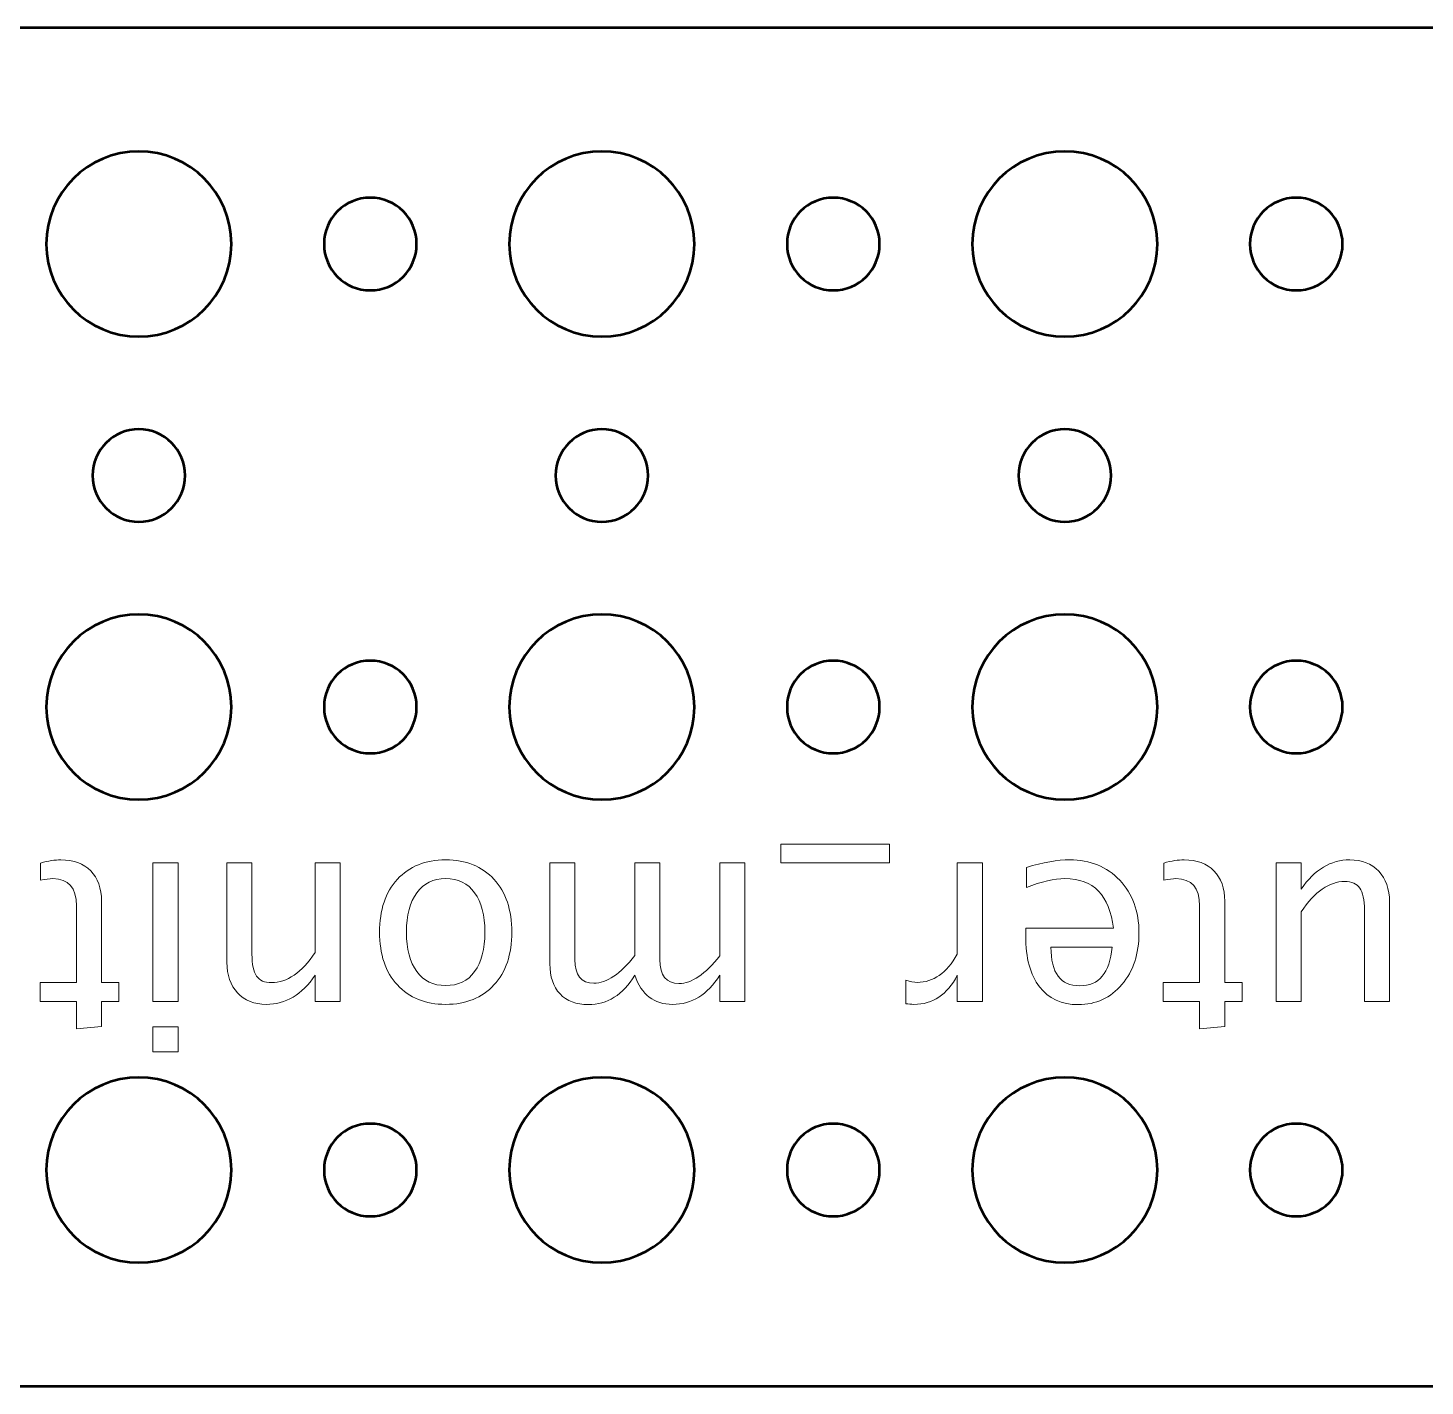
# Model space of a CAD drawing. Header units: centimetres. Extents: x -25.4 to 25.4, y -5.2 to 5.2.
# Drawn here: x -1.859 to 2.667, y 0.8 to 5.2 of the extents above; entities that cross this region are included whole.
import ezdxf

# ---------------------------------------------------------------- set-up
doc = ezdxf.new("R2010")
doc.units = ezdxf.units.CM
doc.header["$MEASUREMENT"] = 0
doc.layers.add('Layer 1', color=7, linetype='Continuous')

msp = doc.modelspace()

# ---------------------------------------------------------------- linework, layer by layer
at = {"layer": 'Layer 1', "lineweight": 53}
for points, knots in [([(15.2, 0.8), (15.2, 0.8), (-15.2, 0.8), (-15.2, 0.8), (-15.2, 0.8), (-15.47614, 0.8), (-15.7, 1.02386), (-15.7, 1.3), (-15.7, 1.3), (-15.7, 1.3), (-15.7, 2.00124), (-15.7, 2.00124), (-15.7, 2.00124), (-15.17095, 2.02729), (-14.75, 2.46449), (-14.75, 3), (-14.75, 3), (-14.75, 3.53551), (-15.17095, 3.97271), (-15.7, 3.99876), (-15.7, 3.99876), (-15.7, 3.99876), (-15.7, 4.7), (-15.7, 4.7), (-15.7, 4.7), (-15.7, 4.97614), (-15.47614, 5.2), (-15.2, 5.2), (-15.2, 5.2), (-15.2, 5.2), (15.2, 5.2), (15.2, 5.2), (15.2, 5.2), (15.47614, 5.2), (15.7, 4.97614), (15.7, 4.7), (15.7, 4.7), (15.7, 4.7), (15.7, 3.99876), (15.7, 3.99876), (15.7, 3.99876), (15.17095, 3.97271), (14.75, 3.53551), (14.75, 3), (14.75, 3), (14.75, 2.46449), (15.17095, 2.02729), (15.7, 2.00124), (15.7, 2.00124), (15.7, 2.00124), (15.7, 1.3), (15.7, 1.3), (15.7, 1.3), (15.7, 1.02386), (15.47614, 0.8), (15.2, 0.8)], [0, 0, 0, 0, 0.0666667, 0.0666667, 0.0666667, 0.0666667, 0.1333333, 0.1333333, 0.1333333, 0.1333333, 0.2, 0.2, 0.2, 0.2, 0.2666667, 0.2666667, 0.2666667, 0.2666667, 0.3333333, 0.3333333, 0.3333333, 0.3333333, 0.4, 0.4, 0.4, 0.4, 0.4666667, 0.4666667, 0.4666667, 0.4666667, 0.5333333, 0.5333333, 0.5333333, 0.5333333, 0.6, 0.6, 0.6, 0.6, 0.6666667, 0.6666667, 0.6666667, 0.6666667, 0.7333333, 0.7333333, 0.7333333, 0.7333333, 0.8, 0.8, 0.8, 0.8, 0.8666667, 0.8666667, 0.8666667, 0.8666667, 1, 1, 1, 1]), ([(-1.8, 4.5), (-1.8, 4.66569), (-1.66569, 4.8), (-1.5, 4.8), (-1.5, 4.8), (-1.33431, 4.8), (-1.2, 4.66569), (-1.2, 4.5), (-1.2, 4.5), (-1.2, 4.33431), (-1.33431, 4.2), (-1.5, 4.2), (-1.5, 4.2), (-1.66569, 4.2), (-1.8, 4.33431), (-1.8, 4.5)], [0, 0, 0, 0, 0.2, 0.2, 0.2, 0.2, 0.4, 0.4, 0.4, 0.4, 0.6, 0.6, 0.6, 0.6, 1, 1, 1, 1]), ([(-0.3, 4.5), (-0.3, 4.66569), (-0.16569, 4.8), (0, 4.8), (0, 4.8), (0.16569, 4.8), (0.3, 4.66569), (0.3, 4.5), (0.3, 4.5), (0.3, 4.33431), (0.16569, 4.2), (0, 4.2), (0, 4.2), (-0.16569, 4.2), (-0.3, 4.33431), (-0.3, 4.5)], [0, 0, 0, 0, 0.2, 0.2, 0.2, 0.2, 0.4, 0.4, 0.4, 0.4, 0.6, 0.6, 0.6, 0.6, 1, 1, 1, 1]), ([(1.2, 4.5), (1.2, 4.66569), (1.33431, 4.8), (1.5, 4.8), (1.5, 4.8), (1.66569, 4.8), (1.8, 4.66569), (1.8, 4.5), (1.8, 4.5), (1.8, 4.33431), (1.66569, 4.2), (1.5, 4.2), (1.5, 4.2), (1.33431, 4.2), (1.2, 4.33431), (1.2, 4.5)], [0, 0, 0, 0, 0.2, 0.2, 0.2, 0.2, 0.4, 0.4, 0.4, 0.4, 0.6, 0.6, 0.6, 0.6, 1, 1, 1, 1]), ([(-0.9, 4.5), (-0.9, 4.58284), (-0.83284, 4.65), (-0.75, 4.65), (-0.75, 4.65), (-0.66716, 4.65), (-0.6, 4.58284), (-0.6, 4.5), (-0.6, 4.5), (-0.6, 4.41716), (-0.66716, 4.35), (-0.75, 4.35), (-0.75, 4.35), (-0.83284, 4.35), (-0.9, 4.41716), (-0.9, 4.5)], [0, 0, 0, 0, 0.2, 0.2, 0.2, 0.2, 0.4, 0.4, 0.4, 0.4, 0.6, 0.6, 0.6, 0.6, 1, 1, 1, 1]), ([(0.6, 4.5), (0.6, 4.58284), (0.66716, 4.65), (0.75, 4.65), (0.75, 4.65), (0.83284, 4.65), (0.9, 4.58284), (0.9, 4.5), (0.9, 4.5), (0.9, 4.41716), (0.83284, 4.35), (0.75, 4.35), (0.75, 4.35), (0.66716, 4.35), (0.6, 4.41716), (0.6, 4.5)], [0, 0, 0, 0, 0.2, 0.2, 0.2, 0.2, 0.4, 0.4, 0.4, 0.4, 0.6, 0.6, 0.6, 0.6, 1, 1, 1, 1]), ([(2.1, 4.5), (2.1, 4.58284), (2.16716, 4.65), (2.25, 4.65), (2.25, 4.65), (2.33284, 4.65), (2.4, 4.58284), (2.4, 4.5), (2.4, 4.5), (2.4, 4.41716), (2.33284, 4.35), (2.25, 4.35), (2.25, 4.35), (2.16716, 4.35), (2.1, 4.41716), (2.1, 4.5)], [0, 0, 0, 0, 0.2, 0.2, 0.2, 0.2, 0.4, 0.4, 0.4, 0.4, 0.6, 0.6, 0.6, 0.6, 1, 1, 1, 1]), ([(-1.65, 3.75), (-1.65, 3.83284), (-1.58284, 3.9), (-1.5, 3.9), (-1.5, 3.9), (-1.41716, 3.9), (-1.35, 3.83284), (-1.35, 3.75), (-1.35, 3.75), (-1.35, 3.66716), (-1.41716, 3.6), (-1.5, 3.6), (-1.5, 3.6), (-1.58284, 3.6), (-1.65, 3.66716), (-1.65, 3.75)], [0, 0, 0, 0, 0.2, 0.2, 0.2, 0.2, 0.4, 0.4, 0.4, 0.4, 0.6, 0.6, 0.6, 0.6, 1, 1, 1, 1]), ([(-0.15, 3.75), (-0.15, 3.83284), (-0.08284, 3.9), (0, 3.9), (0, 3.9), (0.08284, 3.9), (0.15, 3.83284), (0.15, 3.75), (0.15, 3.75), (0.15, 3.66716), (0.08284, 3.6), (0, 3.6), (0, 3.6), (-0.08284, 3.6), (-0.15, 3.66716), (-0.15, 3.75)], [0, 0, 0, 0, 0.2, 0.2, 0.2, 0.2, 0.4, 0.4, 0.4, 0.4, 0.6, 0.6, 0.6, 0.6, 1, 1, 1, 1]), ([(1.35, 3.75), (1.35, 3.83284), (1.41716, 3.9), (1.5, 3.9), (1.5, 3.9), (1.58284, 3.9), (1.65, 3.83284), (1.65, 3.75), (1.65, 3.75), (1.65, 3.66716), (1.58284, 3.6), (1.5, 3.6), (1.5, 3.6), (1.41716, 3.6), (1.35, 3.66716), (1.35, 3.75)], [0, 0, 0, 0, 0.2, 0.2, 0.2, 0.2, 0.4, 0.4, 0.4, 0.4, 0.6, 0.6, 0.6, 0.6, 1, 1, 1, 1]), ([(-1.8, 3), (-1.8, 3.16569), (-1.66569, 3.3), (-1.5, 3.3), (-1.5, 3.3), (-1.33431, 3.3), (-1.2, 3.16569), (-1.2, 3), (-1.2, 3), (-1.2, 2.83431), (-1.33431, 2.7), (-1.5, 2.7), (-1.5, 2.7), (-1.66569, 2.7), (-1.8, 2.83431), (-1.8, 3)], [0, 0, 0, 0, 0.2, 0.2, 0.2, 0.2, 0.4, 0.4, 0.4, 0.4, 0.6, 0.6, 0.6, 0.6, 1, 1, 1, 1]), ([(-0.3, 3), (-0.3, 3.16569), (-0.16569, 3.3), (0, 3.3), (0, 3.3), (0.16569, 3.3), (0.3, 3.16569), (0.3, 3), (0.3, 3), (0.3, 2.83431), (0.16569, 2.7), (0, 2.7), (0, 2.7), (-0.16569, 2.7), (-0.3, 2.83431), (-0.3, 3)], [0, 0, 0, 0, 0.2, 0.2, 0.2, 0.2, 0.4, 0.4, 0.4, 0.4, 0.6, 0.6, 0.6, 0.6, 1, 1, 1, 1]), ([(1.2, 3), (1.2, 3.16569), (1.33431, 3.3), (1.5, 3.3), (1.5, 3.3), (1.66569, 3.3), (1.8, 3.16569), (1.8, 3), (1.8, 3), (1.8, 2.83431), (1.66569, 2.7), (1.5, 2.7), (1.5, 2.7), (1.33431, 2.7), (1.2, 2.83431), (1.2, 3)], [0, 0, 0, 0, 0.2, 0.2, 0.2, 0.2, 0.4, 0.4, 0.4, 0.4, 0.6, 0.6, 0.6, 0.6, 1, 1, 1, 1]), ([(-0.9, 3), (-0.9, 3.08284), (-0.83284, 3.15), (-0.75, 3.15), (-0.75, 3.15), (-0.66716, 3.15), (-0.6, 3.08284), (-0.6, 3), (-0.6, 3), (-0.6, 2.91716), (-0.66716, 2.85), (-0.75, 2.85), (-0.75, 2.85), (-0.83284, 2.85), (-0.9, 2.91716), (-0.9, 3)], [0, 0, 0, 0, 0.2, 0.2, 0.2, 0.2, 0.4, 0.4, 0.4, 0.4, 0.6, 0.6, 0.6, 0.6, 1, 1, 1, 1]), ([(0.6, 3), (0.6, 3.08284), (0.66716, 3.15), (0.75, 3.15), (0.75, 3.15), (0.83284, 3.15), (0.9, 3.08284), (0.9, 3), (0.9, 3), (0.9, 2.91716), (0.83284, 2.85), (0.75, 2.85), (0.75, 2.85), (0.66716, 2.85), (0.6, 2.91716), (0.6, 3)], [0, 0, 0, 0, 0.2, 0.2, 0.2, 0.2, 0.4, 0.4, 0.4, 0.4, 0.6, 0.6, 0.6, 0.6, 1, 1, 1, 1]), ([(2.1, 3), (2.1, 3.08284), (2.16716, 3.15), (2.25, 3.15), (2.25, 3.15), (2.33284, 3.15), (2.4, 3.08284), (2.4, 3), (2.4, 3), (2.4, 2.91716), (2.33284, 2.85), (2.25, 2.85), (2.25, 2.85), (2.16716, 2.85), (2.1, 2.91716), (2.1, 3)], [0, 0, 0, 0, 0.2, 0.2, 0.2, 0.2, 0.4, 0.4, 0.4, 0.4, 0.6, 0.6, 0.6, 0.6, 1, 1, 1, 1]), ([(-1.8, 1.5), (-1.8, 1.66569), (-1.66569, 1.8), (-1.5, 1.8), (-1.5, 1.8), (-1.33431, 1.8), (-1.2, 1.66569), (-1.2, 1.5), (-1.2, 1.5), (-1.2, 1.33431), (-1.33431, 1.2), (-1.5, 1.2), (-1.5, 1.2), (-1.66569, 1.2), (-1.8, 1.33431), (-1.8, 1.5)], [0, 0, 0, 0, 0.2, 0.2, 0.2, 0.2, 0.4, 0.4, 0.4, 0.4, 0.6, 0.6, 0.6, 0.6, 1, 1, 1, 1]), ([(-0.3, 1.5), (-0.3, 1.66569), (-0.16569, 1.8), (0, 1.8), (0, 1.8), (0.16569, 1.8), (0.3, 1.66569), (0.3, 1.5), (0.3, 1.5), (0.3, 1.33431), (0.16569, 1.2), (0, 1.2), (0, 1.2), (-0.16569, 1.2), (-0.3, 1.33431), (-0.3, 1.5)], [0, 0, 0, 0, 0.2, 0.2, 0.2, 0.2, 0.4, 0.4, 0.4, 0.4, 0.6, 0.6, 0.6, 0.6, 1, 1, 1, 1]), ([(1.2, 1.5), (1.2, 1.66569), (1.33431, 1.8), (1.5, 1.8), (1.5, 1.8), (1.66569, 1.8), (1.8, 1.66569), (1.8, 1.5), (1.8, 1.5), (1.8, 1.33431), (1.66569, 1.2), (1.5, 1.2), (1.5, 1.2), (1.33431, 1.2), (1.2, 1.33431), (1.2, 1.5)], [0, 0, 0, 0, 0.2, 0.2, 0.2, 0.2, 0.4, 0.4, 0.4, 0.4, 0.6, 0.6, 0.6, 0.6, 1, 1, 1, 1]), ([(-0.9, 1.5), (-0.9, 1.58284), (-0.83284, 1.65), (-0.75, 1.65), (-0.75, 1.65), (-0.66716, 1.65), (-0.6, 1.58284), (-0.6, 1.5), (-0.6, 1.5), (-0.6, 1.41716), (-0.66716, 1.35), (-0.75, 1.35), (-0.75, 1.35), (-0.83284, 1.35), (-0.9, 1.41716), (-0.9, 1.5)], [0, 0, 0, 0, 0.2, 0.2, 0.2, 0.2, 0.4, 0.4, 0.4, 0.4, 0.6, 0.6, 0.6, 0.6, 1, 1, 1, 1]), ([(0.6, 1.5), (0.6, 1.58284), (0.66716, 1.65), (0.75, 1.65), (0.75, 1.65), (0.83284, 1.65), (0.9, 1.58284), (0.9, 1.5), (0.9, 1.5), (0.9, 1.41716), (0.83284, 1.35), (0.75, 1.35), (0.75, 1.35), (0.66716, 1.35), (0.6, 1.41716), (0.6, 1.5)], [0, 0, 0, 0, 0.2, 0.2, 0.2, 0.2, 0.4, 0.4, 0.4, 0.4, 0.6, 0.6, 0.6, 0.6, 1, 1, 1, 1]), ([(2.1, 1.5), (2.1, 1.58284), (2.16716, 1.65), (2.25, 1.65), (2.25, 1.65), (2.33284, 1.65), (2.4, 1.58284), (2.4, 1.5), (2.4, 1.5), (2.4, 1.41716), (2.33284, 1.35), (2.25, 1.35), (2.25, 1.35), (2.16716, 1.35), (2.1, 1.41716), (2.1, 1.5)], [0, 0, 0, 0, 0.2, 0.2, 0.2, 0.2, 0.4, 0.4, 0.4, 0.4, 0.6, 0.6, 0.6, 0.6, 1, 1, 1, 1])]:
    msp.add_open_spline(points, degree=3, knots=knots, dxfattribs=at)
at = {"layer": 'Layer 1', "color": 5, "lineweight": 9}
for points, knots in [([(0.93232, 2.55564), (0.93232, 2.55564), (0.93232, 2.49468), (0.93232, 2.49468), (0.93232, 2.49468), (0.93232, 2.49468), (0.58011, 2.49468), (0.58011, 2.49468), (0.58011, 2.49468), (0.58011, 2.49468), (0.58011, 2.55564), (0.58011, 2.55564), (0.58011, 2.55564), (0.58011, 2.55564), (0.93232, 2.55564), (0.93232, 2.55564)], [0, 0, 0, 0, 0.2, 0.2, 0.2, 0.2, 0.4, 0.4, 0.4, 0.4, 0.6, 0.6, 0.6, 0.6, 1, 1, 1, 1]), ([(-1.81823, 2.49454), (-1.79311, 2.50145), (-1.77124, 2.50484), (-1.75276, 2.50484), (-1.75276, 2.50484), (-1.71127, 2.50484), (-1.67895, 2.49299), (-1.65581, 2.46928), (-1.65581, 2.46928), (-1.63253, 2.44557), (-1.62096, 2.41269), (-1.62096, 2.3705), (-1.62096, 2.3705), (-1.62096, 2.3705), (-1.62096, 2.10691), (-1.62096, 2.10691), (-1.62096, 2.10691), (-1.62096, 2.10691), (-1.56479, 2.10691), (-1.56479, 2.10691), (-1.56479, 2.10691), (-1.56479, 2.10691), (-1.56479, 2.04594), (-1.56479, 2.04594), (-1.56479, 2.04594), (-1.56479, 2.04594), (-1.62096, 2.04594), (-1.62096, 2.04594), (-1.62096, 2.04594), (-1.62096, 2.04594), (-1.62096, 1.96481), (-1.62096, 1.96481), (-1.62096, 1.96481), (-1.62096, 1.96481), (-1.70224, 1.95704), (-1.70224, 1.95704), (-1.70224, 1.95704), (-1.70224, 1.95704), (-1.70224, 2.04594), (-1.70224, 2.04594), (-1.70224, 2.04594), (-1.70224, 2.04594), (-1.81992, 2.04594), (-1.81992, 2.04594), (-1.81992, 2.04594), (-1.81992, 2.04594), (-1.81992, 2.10691), (-1.81992, 2.10691), (-1.81992, 2.10691), (-1.81992, 2.10691), (-1.70224, 2.10691), (-1.70224, 2.10691), (-1.70224, 2.10691), (-1.70224, 2.10691), (-1.70224, 2.35583), (-1.70224, 2.35583), (-1.70224, 2.35583), (-1.70224, 2.41453), (-1.72778, 2.44388), (-1.77872, 2.44388), (-1.77872, 2.44388), (-1.78959, 2.44388), (-1.80271, 2.44205), (-1.81823, 2.43852), (-1.81823, 2.43852), (-1.81823, 2.43852), (-1.81823, 2.49454), (-1.81823, 2.49454)], [0, 0, 0, 0, 0.0555556, 0.0555556, 0.0555556, 0.0555556, 0.1111111, 0.1111111, 0.1111111, 0.1111111, 0.1666667, 0.1666667, 0.1666667, 0.1666667, 0.2222222, 0.2222222, 0.2222222, 0.2222222, 0.2777778, 0.2777778, 0.2777778, 0.2777778, 0.3333333, 0.3333333, 0.3333333, 0.3333333, 0.3888889, 0.3888889, 0.3888889, 0.3888889, 0.4444444, 0.4444444, 0.4444444, 0.4444444, 0.5, 0.5, 0.5, 0.5, 0.5555556, 0.5555556, 0.5555556, 0.5555556, 0.6111111, 0.6111111, 0.6111111, 0.6111111, 0.6666667, 0.6666667, 0.6666667, 0.6666667, 0.7222222, 0.7222222, 0.7222222, 0.7222222, 0.7777778, 0.7777778, 0.7777778, 0.7777778, 0.8333333, 0.8333333, 0.8333333, 0.8333333, 0.8888889, 0.8888889, 0.8888889, 0.8888889, 1, 1, 1, 1]), ([(-1.37289, 2.49468), (-1.37289, 2.49468), (-1.37289, 2.04594), (-1.37289, 2.04594), (-1.37289, 2.04594), (-1.37289, 2.04594), (-1.45417, 2.04594), (-1.45417, 2.04594), (-1.45417, 2.04594), (-1.45417, 2.04594), (-1.45417, 2.49468), (-1.45417, 2.49468), (-1.45417, 2.49468), (-1.45417, 2.49468), (-1.37289, 2.49468), (-1.37289, 2.49468)], [0, 0, 0, 0, 0.2, 0.2, 0.2, 0.2, 0.4, 0.4, 0.4, 0.4, 0.6, 0.6, 0.6, 0.6, 1, 1, 1, 1]), ([(-0.84739, 2.49468), (-0.84739, 2.49468), (-0.84739, 2.04594), (-0.84739, 2.04594), (-0.84739, 2.04594), (-0.84739, 2.04594), (-0.92867, 2.04594), (-0.92867, 2.04594), (-0.92867, 2.04594), (-0.92867, 2.04594), (-0.92867, 2.13075), (-0.92867, 2.13075), (-0.92867, 2.13075), (-0.97171, 2.06796), (-1.02449, 2.03663), (-1.08686, 2.03663), (-1.08686, 2.03663), (-1.12609, 2.03663), (-1.15727, 2.04891), (-1.18027, 2.0736), (-1.18027, 2.0736), (-1.20327, 2.09816), (-1.21485, 2.13132), (-1.21485, 2.1728), (-1.21485, 2.1728), (-1.21485, 2.1728), (-1.21485, 2.49468), (-1.21485, 2.49468), (-1.21485, 2.49468), (-1.21485, 2.49468), (-1.13356, 2.49468), (-1.13356, 2.49468), (-1.13356, 2.49468), (-1.13356, 2.49468), (-1.13356, 2.19933), (-1.13356, 2.19933), (-1.13356, 2.19933), (-1.13356, 2.16603), (-1.12863, 2.14232), (-1.11889, 2.12821), (-1.11889, 2.12821), (-1.10901, 2.11396), (-1.09278, 2.10691), (-1.07006, 2.10691), (-1.07006, 2.10691), (-1.02011, 2.10691), (-0.97298, 2.1395), (-0.92867, 2.2047), (-0.92867, 2.2047), (-0.92867, 2.2047), (-0.92867, 2.49468), (-0.92867, 2.49468), (-0.92867, 2.49468), (-0.92867, 2.49468), (-0.84739, 2.49468), (-0.84739, 2.49468)], [0, 0, 0, 0, 0.0666667, 0.0666667, 0.0666667, 0.0666667, 0.1333333, 0.1333333, 0.1333333, 0.1333333, 0.2, 0.2, 0.2, 0.2, 0.2666667, 0.2666667, 0.2666667, 0.2666667, 0.3333333, 0.3333333, 0.3333333, 0.3333333, 0.4, 0.4, 0.4, 0.4, 0.4666667, 0.4666667, 0.4666667, 0.4666667, 0.5333333, 0.5333333, 0.5333333, 0.5333333, 0.6, 0.6, 0.6, 0.6, 0.6666667, 0.6666667, 0.6666667, 0.6666667, 0.7333333, 0.7333333, 0.7333333, 0.7333333, 0.8, 0.8, 0.8, 0.8, 0.8666667, 0.8666667, 0.8666667, 0.8666667, 1, 1, 1, 1]), ([(-0.5059, 2.50484), (-0.44, 2.50484), (-0.38779, 2.48381), (-0.3494, 2.44176), (-0.3494, 2.44176), (-0.31088, 2.39971), (-0.29169, 2.34256), (-0.29169, 2.27045), (-0.29169, 2.27045), (-0.29169, 2.19849), (-0.31088, 2.14148), (-0.3494, 2.09957), (-0.3494, 2.09957), (-0.38779, 2.05766), (-0.44, 2.03663), (-0.5059, 2.03663), (-0.5059, 2.03663), (-0.5718, 2.03663), (-0.62401, 2.05766), (-0.66239, 2.09957), (-0.66239, 2.09957), (-0.70091, 2.14148), (-0.72011, 2.19849), (-0.72011, 2.27045), (-0.72011, 2.27045), (-0.72011, 2.34256), (-0.70091, 2.39971), (-0.66239, 2.44176), (-0.66239, 2.44176), (-0.62401, 2.48381), (-0.5718, 2.50484), (-0.5059, 2.50484)], [0, 0, 0, 0, 0.1111111, 0.1111111, 0.1111111, 0.1111111, 0.2222222, 0.2222222, 0.2222222, 0.2222222, 0.3333333, 0.3333333, 0.3333333, 0.3333333, 0.4444444, 0.4444444, 0.4444444, 0.4444444, 0.5555556, 0.5555556, 0.5555556, 0.5555556, 0.6666667, 0.6666667, 0.6666667, 0.6666667, 0.7777778, 0.7777778, 0.7777778, 0.7777778, 1, 1, 1, 1]), ([(0.46326, 2.49468), (0.46326, 2.49468), (0.46326, 2.04594), (0.46326, 2.04594), (0.46326, 2.04594), (0.46326, 2.04594), (0.38198, 2.04594), (0.38198, 2.04594), (0.38198, 2.04594), (0.38198, 2.04594), (0.38198, 2.13075), (0.38198, 2.13075), (0.38198, 2.13075), (0.34233, 2.06796), (0.29153, 2.03663), (0.2293, 2.03663), (0.2293, 2.03663), (0.16932, 2.03663), (0.12854, 2.06796), (0.10681, 2.13075), (0.10681, 2.13075), (0.06829, 2.06739), (0.01805, 2.03578), (-0.04361, 2.03578), (-0.04361, 2.03578), (-0.08298, 2.03578), (-0.1136, 2.04736), (-0.13548, 2.07064), (-0.13548, 2.07064), (-0.15735, 2.09392), (-0.16836, 2.12652), (-0.16836, 2.16843), (-0.16836, 2.16843), (-0.16836, 2.16843), (-0.16836, 2.49468), (-0.16836, 2.49468), (-0.16836, 2.49468), (-0.16836, 2.49468), (-0.08708, 2.49468), (-0.08708, 2.49468), (-0.08708, 2.49468), (-0.08708, 2.49468), (-0.08708, 2.18184), (-0.08708, 2.18184), (-0.08708, 2.18184), (-0.08708, 2.13075), (-0.06676, 2.10521), (-0.02612, 2.10521), (-0.02612, 2.10521), (0.01608, 2.10521), (0.06039, 2.13499), (0.10681, 2.19468), (0.10681, 2.19468), (0.10681, 2.19468), (0.10681, 2.49468), (0.10681, 2.49468), (0.10681, 2.49468), (0.10681, 2.49468), (0.18809, 2.49468), (0.18809, 2.49468), (0.18809, 2.49468), (0.18809, 2.49468), (0.18809, 2.18155), (0.18809, 2.18155), (0.18809, 2.18155), (0.18809, 2.13005), (0.20869, 2.10437), (0.25004, 2.10437), (0.25004, 2.10437), (0.2911, 2.10437), (0.33513, 2.13428), (0.38198, 2.19425), (0.38198, 2.19425), (0.38198, 2.19425), (0.38198, 2.49468), (0.38198, 2.49468), (0.38198, 2.49468), (0.38198, 2.49468), (0.46326, 2.49468), (0.46326, 2.49468)], [0, 0, 0, 0, 0.047619, 0.047619, 0.047619, 0.047619, 0.0952381, 0.0952381, 0.0952381, 0.0952381, 0.1428571, 0.1428571, 0.1428571, 0.1428571, 0.1904762, 0.1904762, 0.1904762, 0.1904762, 0.2380952, 0.2380952, 0.2380952, 0.2380952, 0.2857143, 0.2857143, 0.2857143, 0.2857143, 0.3333333, 0.3333333, 0.3333333, 0.3333333, 0.3809524, 0.3809524, 0.3809524, 0.3809524, 0.4285714, 0.4285714, 0.4285714, 0.4285714, 0.4761905, 0.4761905, 0.4761905, 0.4761905, 0.5238095, 0.5238095, 0.5238095, 0.5238095, 0.5714286, 0.5714286, 0.5714286, 0.5714286, 0.6190476, 0.6190476, 0.6190476, 0.6190476, 0.6666667, 0.6666667, 0.6666667, 0.6666667, 0.7142857, 0.7142857, 0.7142857, 0.7142857, 0.7619048, 0.7619048, 0.7619048, 0.7619048, 0.8095238, 0.8095238, 0.8095238, 0.8095238, 0.8571429, 0.8571429, 0.8571429, 0.8571429, 0.9047619, 0.9047619, 0.9047619, 0.9047619, 1, 1, 1, 1]), ([(1.23303, 2.49468), (1.23303, 2.49468), (1.23303, 2.04594), (1.23303, 2.04594), (1.23303, 2.04594), (1.23303, 2.04594), (1.15175, 2.04594), (1.15175, 2.04594), (1.15175, 2.04594), (1.15175, 2.04594), (1.15175, 2.13075), (1.15175, 2.13075), (1.15175, 2.13075), (1.11943, 2.06796), (1.07259, 2.03663), (1.01106, 2.03663), (1.01106, 2.03663), (1.00274, 2.03663), (0.99399, 2.03734), (0.98496, 2.03875), (0.98496, 2.03875), (0.98496, 2.03875), (0.98496, 2.11481), (0.98496, 2.11481), (0.98496, 2.11481), (0.99907, 2.11015), (1.01148, 2.10775), (1.02221, 2.10775), (1.02221, 2.10775), (1.07386, 2.10775), (1.11704, 2.13823), (1.15175, 2.19933), (1.15175, 2.19933), (1.15175, 2.19933), (1.15175, 2.49468), (1.15175, 2.49468), (1.15175, 2.49468), (1.15175, 2.49468), (1.23303, 2.49468), (1.23303, 2.49468)], [0, 0, 0, 0, 0.0909091, 0.0909091, 0.0909091, 0.0909091, 0.1818182, 0.1818182, 0.1818182, 0.1818182, 0.2727273, 0.2727273, 0.2727273, 0.2727273, 0.3636364, 0.3636364, 0.3636364, 0.3636364, 0.4545455, 0.4545455, 0.4545455, 0.4545455, 0.5454545, 0.5454545, 0.5454545, 0.5454545, 0.6363636, 0.6363636, 0.6363636, 0.6363636, 0.7272727, 0.7272727, 0.7272727, 0.7272727, 0.8181818, 0.8181818, 0.8181818, 0.8181818, 1, 1, 1, 1]), ([(1.37541, 2.48029), (1.43002, 2.49666), (1.47672, 2.50484), (1.51567, 2.50484), (1.51567, 2.50484), (1.58213, 2.50484), (1.63618, 2.48283), (1.67781, 2.43894), (1.67781, 2.43894), (1.71944, 2.39506), (1.74032, 2.33819), (1.74032, 2.2682), (1.74032, 2.2682), (1.74032, 2.20032), (1.72198, 2.14458), (1.68515, 2.10098), (1.68515, 2.10098), (1.64832, 2.05752), (1.60118, 2.03578), (1.54375, 2.03578), (1.54375, 2.03578), (1.48942, 2.03578), (1.44737, 2.05512), (1.41774, 2.09378), (1.41774, 2.09378), (1.38811, 2.13245), (1.37329, 2.1872), (1.37329, 2.25818), (1.37329, 2.25818), (1.37329, 2.25818), (1.37371, 2.28301), (1.37371, 2.28301), (1.37371, 2.28301), (1.37371, 2.28301), (1.65735, 2.28301), (1.65735, 2.28301), (1.65735, 2.28301), (1.64549, 2.39026), (1.59314, 2.44388), (1.50043, 2.44388), (1.50043, 2.44388), (1.46642, 2.44388), (1.42479, 2.43428), (1.37541, 2.41509), (1.37541, 2.41509), (1.37541, 2.41509), (1.37541, 2.48029), (1.37541, 2.48029)], [0, 0, 0, 0, 0.0769231, 0.0769231, 0.0769231, 0.0769231, 0.1538462, 0.1538462, 0.1538462, 0.1538462, 0.2307692, 0.2307692, 0.2307692, 0.2307692, 0.3076923, 0.3076923, 0.3076923, 0.3076923, 0.3846154, 0.3846154, 0.3846154, 0.3846154, 0.4615385, 0.4615385, 0.4615385, 0.4615385, 0.5384615, 0.5384615, 0.5384615, 0.5384615, 0.6153846, 0.6153846, 0.6153846, 0.6153846, 0.6923077, 0.6923077, 0.6923077, 0.6923077, 0.7692308, 0.7692308, 0.7692308, 0.7692308, 0.8461538, 0.8461538, 0.8461538, 0.8461538, 1, 1, 1, 1]), ([(1.82075, 2.49454), (1.84587, 2.50145), (1.86774, 2.50484), (1.88622, 2.50484), (1.88622, 2.50484), (1.92771, 2.50484), (1.96003, 2.49299), (1.98317, 2.46928), (1.98317, 2.46928), (2.00645, 2.44557), (2.01802, 2.41269), (2.01802, 2.3705), (2.01802, 2.3705), (2.01802, 2.3705), (2.01802, 2.10691), (2.01802, 2.10691), (2.01802, 2.10691), (2.01802, 2.10691), (2.07419, 2.10691), (2.07419, 2.10691), (2.07419, 2.10691), (2.07419, 2.10691), (2.07419, 2.04594), (2.07419, 2.04594), (2.07419, 2.04594), (2.07419, 2.04594), (2.01802, 2.04594), (2.01802, 2.04594), (2.01802, 2.04594), (2.01802, 2.04594), (2.01802, 1.96481), (2.01802, 1.96481), (2.01802, 1.96481), (2.01802, 1.96481), (1.93674, 1.95704), (1.93674, 1.95704), (1.93674, 1.95704), (1.93674, 1.95704), (1.93674, 2.04594), (1.93674, 2.04594), (1.93674, 2.04594), (1.93674, 2.04594), (1.81906, 2.04594), (1.81906, 2.04594), (1.81906, 2.04594), (1.81906, 2.04594), (1.81906, 2.10691), (1.81906, 2.10691), (1.81906, 2.10691), (1.81906, 2.10691), (1.93674, 2.10691), (1.93674, 2.10691), (1.93674, 2.10691), (1.93674, 2.10691), (1.93674, 2.35583), (1.93674, 2.35583), (1.93674, 2.35583), (1.93674, 2.41453), (1.9112, 2.44388), (1.86026, 2.44388), (1.86026, 2.44388), (1.84939, 2.44388), (1.83627, 2.44205), (1.82075, 2.43852), (1.82075, 2.43852), (1.82075, 2.43852), (1.82075, 2.49454), (1.82075, 2.49454)], [0, 0, 0, 0, 0.0555556, 0.0555556, 0.0555556, 0.0555556, 0.1111111, 0.1111111, 0.1111111, 0.1111111, 0.1666667, 0.1666667, 0.1666667, 0.1666667, 0.2222222, 0.2222222, 0.2222222, 0.2222222, 0.2777778, 0.2777778, 0.2777778, 0.2777778, 0.3333333, 0.3333333, 0.3333333, 0.3333333, 0.3888889, 0.3888889, 0.3888889, 0.3888889, 0.4444444, 0.4444444, 0.4444444, 0.4444444, 0.5, 0.5, 0.5, 0.5, 0.5555556, 0.5555556, 0.5555556, 0.5555556, 0.6111111, 0.6111111, 0.6111111, 0.6111111, 0.6666667, 0.6666667, 0.6666667, 0.6666667, 0.7222222, 0.7222222, 0.7222222, 0.7222222, 0.7777778, 0.7777778, 0.7777778, 0.7777778, 0.8333333, 0.8333333, 0.8333333, 0.8333333, 0.8888889, 0.8888889, 0.8888889, 0.8888889, 1, 1, 1, 1]), ([(2.26582, 2.49468), (2.26582, 2.49468), (2.26582, 2.4103), (2.26582, 2.4103), (2.26582, 2.4103), (2.30914, 2.47337), (2.36177, 2.50484), (2.42358, 2.50484), (2.42358, 2.50484), (2.46281, 2.50484), (2.49399, 2.49256), (2.51714, 2.46787), (2.51714, 2.46787), (2.54042, 2.44317), (2.55199, 2.41001), (2.55199, 2.3681), (2.55199, 2.3681), (2.55199, 2.3681), (2.55199, 2.04594), (2.55199, 2.04594), (2.55199, 2.04594), (2.55199, 2.04594), (2.47071, 2.04594), (2.47071, 2.04594), (2.47071, 2.04594), (2.47071, 2.04594), (2.47071, 2.34157), (2.47071, 2.34157), (2.47071, 2.34157), (2.47071, 2.3753), (2.46577, 2.39915), (2.45603, 2.41326), (2.45603, 2.41326), (2.44616, 2.42751), (2.42979, 2.43457), (2.40679, 2.43457), (2.40679, 2.43457), (2.35711, 2.43457), (2.30998, 2.40197), (2.26582, 2.33663), (2.26582, 2.33663), (2.26582, 2.33663), (2.26582, 2.04594), (2.26582, 2.04594), (2.26582, 2.04594), (2.26582, 2.04594), (2.18453, 2.04594), (2.18453, 2.04594), (2.18453, 2.04594), (2.18453, 2.04594), (2.18453, 2.49468), (2.18453, 2.49468), (2.18453, 2.49468), (2.18453, 2.49468), (2.26582, 2.49468), (2.26582, 2.49468)], [0, 0, 0, 0, 0.0666667, 0.0666667, 0.0666667, 0.0666667, 0.1333333, 0.1333333, 0.1333333, 0.1333333, 0.2, 0.2, 0.2, 0.2, 0.2666667, 0.2666667, 0.2666667, 0.2666667, 0.3333333, 0.3333333, 0.3333333, 0.3333333, 0.4, 0.4, 0.4, 0.4, 0.4666667, 0.4666667, 0.4666667, 0.4666667, 0.5333333, 0.5333333, 0.5333333, 0.5333333, 0.6, 0.6, 0.6, 0.6, 0.6666667, 0.6666667, 0.6666667, 0.6666667, 0.7333333, 0.7333333, 0.7333333, 0.7333333, 0.8, 0.8, 0.8, 0.8, 0.8666667, 0.8666667, 0.8666667, 0.8666667, 1, 1, 1, 1]), ([(-0.50576, 2.44388), (-0.54597, 2.44388), (-0.5773, 2.42878), (-0.5996, 2.39844), (-0.5996, 2.39844), (-0.62175, 2.36824), (-0.6329, 2.32549), (-0.6329, 2.27045), (-0.6329, 2.27045), (-0.6329, 2.21556), (-0.62175, 2.17295), (-0.5996, 2.14275), (-0.5996, 2.14275), (-0.5773, 2.11269), (-0.54597, 2.09759), (-0.50576, 2.09759), (-0.50576, 2.09759), (-0.4654, 2.09759), (-0.43407, 2.11269), (-0.41206, 2.14275), (-0.41206, 2.14275), (-0.3899, 2.17295), (-0.3789, 2.21556), (-0.3789, 2.27045), (-0.3789, 2.27045), (-0.3789, 2.32549), (-0.3899, 2.36824), (-0.41206, 2.39844), (-0.41206, 2.39844), (-0.43407, 2.42878), (-0.4654, 2.44388), (-0.50576, 2.44388)], [0, 0, 0, 0, 0.1111111, 0.1111111, 0.1111111, 0.1111111, 0.2222222, 0.2222222, 0.2222222, 0.2222222, 0.3333333, 0.3333333, 0.3333333, 0.3333333, 0.4444444, 0.4444444, 0.4444444, 0.4444444, 0.5555556, 0.5555556, 0.5555556, 0.5555556, 0.6666667, 0.6666667, 0.6666667, 0.6666667, 0.7777778, 0.7777778, 0.7777778, 0.7777778, 1, 1, 1, 1]), ([(1.65311, 2.22205), (1.65311, 2.22205), (1.45499, 2.22205), (1.45499, 2.22205), (1.45499, 2.22205), (1.45499, 2.13851), (1.48618, 2.09675), (1.54841, 2.09675), (1.54841, 2.09675), (1.61106, 2.09675), (1.64592, 2.13851), (1.65311, 2.22205)], [0, 0, 0, 0, 0.25, 0.25, 0.25, 0.25, 0.5, 0.5, 0.5, 0.5, 1, 1, 1, 1]), ([(-1.37289, 1.96382), (-1.37289, 1.96382), (-1.37289, 1.88254), (-1.37289, 1.88254), (-1.37289, 1.88254), (-1.37289, 1.88254), (-1.45417, 1.88254), (-1.45417, 1.88254), (-1.45417, 1.88254), (-1.45417, 1.88254), (-1.45417, 1.96382), (-1.45417, 1.96382), (-1.45417, 1.96382), (-1.45417, 1.96382), (-1.37289, 1.96382), (-1.37289, 1.96382)], [0, 0, 0, 0, 0.2, 0.2, 0.2, 0.2, 0.4, 0.4, 0.4, 0.4, 0.6, 0.6, 0.6, 0.6, 1, 1, 1, 1])]:
    msp.add_open_spline(points, degree=3, knots=knots, dxfattribs=at)

doc.saveas('drawing.dxf')
